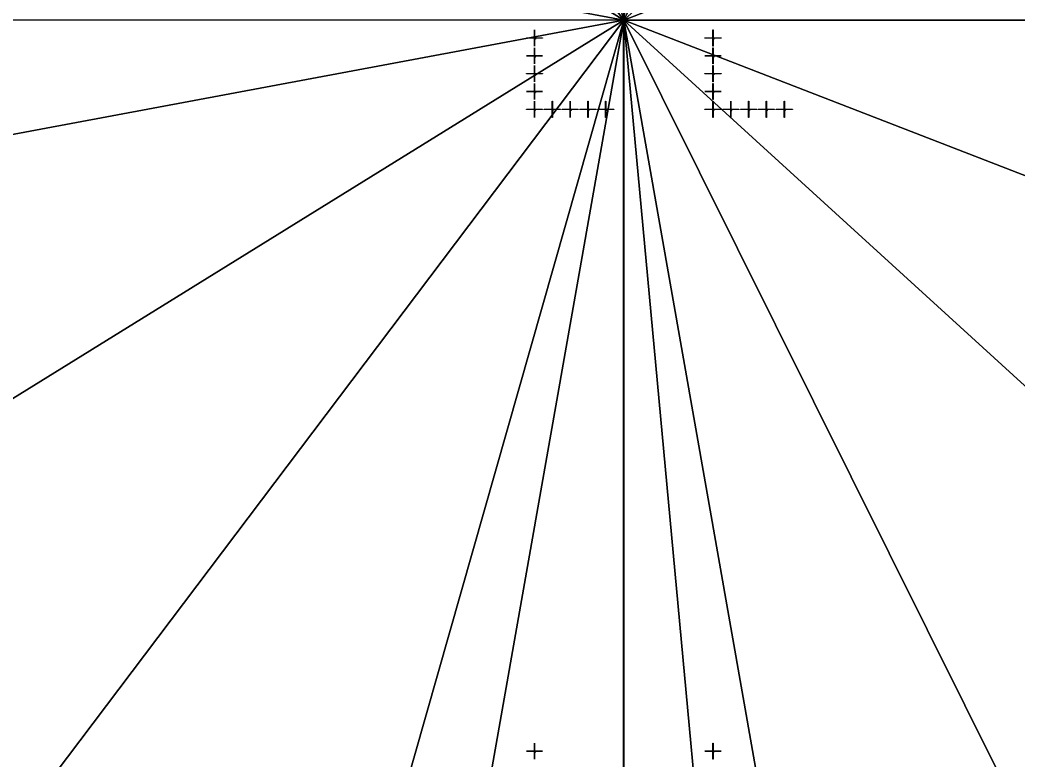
# Model space of a CAD drawing. Extents: x -25400 to 25400, y -24113 to 25400.
# Drawn here: x -6775 to 4425, y -8302 to 1 of the extents above; entities that cross this region are included whole.
import ezdxf

# ---------------------------------------------------------------- set-up
doc = ezdxf.new("R2010")
doc.units = 0
for name, color, linetype in [('L0D0', 1, 'CONTINUOUS'), ('L1D0', 2, 'CONTINUOUS'), ('L3D0', 3, 'CONTINUOUS')]:
    doc.layers.add(name, color=color, linetype=linetype)

msp = doc.modelspace()

# ---------------------------------------------------------------- linework, layer by layer
at = {"layer": 'L0D0'}
for points in [[(0, 25400), (0, 0), (-4251.735, -24112.788), (-7983.296, -24112.788)], [(8342.854, 23990.765), (8342.854, -23990.765), (8299.673, -24005.737), (8256.466, -24020.632), (8213.232, -24035.449), (8169.972, -24050.188), (8126.685, -24064.85), (8083.372, -24079.433), (8040.032, -24093.939), (7996.667, -24108.366), (7983.296, -24112.788), (4251.735, -24112.788), (0, 0), (0, 25400)], [(2112.945, 22802.313), (0, 0), (-6266.882, 22025.807)], [(10207.408, 20499.239), (0, 0), (2112.945, 22802.313)], [(-6807.64, 21864.721), (-6766.186, 21877.585), (-6724.707, 21890.37), (-6683.205, 21903.077), (-6641.678, 21915.705), (-6600.127, 21928.254), (-6558.553, 21940.724), (-6516.956, 21953.116), (-6475.334, 21965.428), (-6433.69, 21977.662), (-6392.022, 21989.817), (-6350.332, 22001.893), (-6308.618, 22013.89), (-6266.882, 22025.807), (0, 0), (-13800.333, 18274.595)], [(16923.304, 15427.63), (0, 0), (10207.408, 20499.239)], [(-13800.333, 18274.595), (0, 0), (-19469.972, 12055.297)], [(21126.611, 8836.08), (21143.321, 8796.022), (21159.954, 8755.931), (21176.512, 8715.809), (21192.994, 8675.656), (21209.399, 8635.472), (21225.729, 8595.257), (21241.982, 8555.01), (21258.159, 8514.733), (21274.259, 8474.426), (21290.283, 8434.088), (21306.231, 8393.719), (21322.102, 8353.321), (21337.896, 8312.892), (21353.614, 8272.434), (0, 0), (16923.304, 15427.63)], [(-19469.972, 12055.297), (0, 0), (-22510.084, 4207.864)], [(22900, 0), (0, 0), (21353.614, 8272.434)], [(-22510.084, 4207.864), (0, 0), (-22510.084, -4207.864)], [(-22510.084, -4207.864), (0, 0), (-19469.972, -12055.297)], [(-19469.972, -12055.297), (0, 0), (-13800.333, -18274.595)], [(-13800.333, -18274.595), (0, 0), (-6266.882, -22025.807), (-6308.618, -22013.89), (-6350.332, -22001.893), (-6392.022, -21989.817), (-6433.69, -21977.662), (-6475.334, -21965.428), (-6516.956, -21953.116), (-6558.553, -21940.724), (-6600.127, -21928.254), (-6641.678, -21915.705), (-6683.205, -21903.077), (-6724.707, -21890.37), (-6766.186, -21877.585), (-6807.64, -21864.721)], [(-6266.882, -22025.807), (0, 0), (2112.945, -22802.313)], [(2112.945, -22802.313), (0, 0), (10207.408, -20499.239)], [(10207.408, -20499.239), (0, 0), (16923.304, -15427.63)], [(16923.304, -15427.63), (0, 0), (21353.614, -8272.434)], [(21353.614, -8272.434), (0, 0), (22900, 0)]]:
    msp.add_lwpolyline(points, dxfattribs=at)
msp.add_lwpolyline([(-4251.735, -24112.788), (0, 0), (4251.735, -24112.788)], close=True, dxfattribs=at)
at = {"layer": 'L1D0'}
for points in [[(-1002.75, -193.5), (-1002.75, -110.5), (-1000.25, -110.5), (-1000.25, -193.5)], [(1000.25, -193.5), (1000.25, -110.5), (1002.75, -110.5), (1002.75, -193.5)], [(-1092.5, -202.75), (-1092.5, -200.25), (-1009.5, -200.25), (-1009.5, -202.75)], [(-1001.7, -206.5), (-1001.7, -201.7), (-1006.5, -201.7), (-1006.5, -201.3), (-1001.7, -201.3), (-1001.7, -196.5), (-1001.3, -196.5), (-1001.3, -201.3), (-996.5, -201.3), (-996.5, -201.7), (-1001.3, -201.7), (-1001.3, -206.5)], [(-1002.75, -292.5), (-1002.75, -209.5), (-1000.25, -209.5), (-1000.25, -292.5)], [(-995.5, -212.056), (-995.5, -208.5), (-991.056, -208.5), (-991.056, -209.389), (-994.611, -209.389), (-994.611, -211.167), (-991.944, -211.167), (-991.944, -212.056)], [(-995.5, -214.722), (-995.5, -213.833), (-991.944, -213.833), (-991.944, -214.722)], [(-993.5, -202.75), (-993.5, -200.25), (-910.5, -200.25), (-910.5, -202.75)], [(-991.944, -213.833), (-991.944, -212.056), (-991.056, -212.056), (-991.056, -213.833)], [(910.5, -202.75), (910.5, -200.25), (993.5, -200.25), (993.5, -202.75)], [(1001.3, -206.5), (1001.3, -201.7), (996.5, -201.7), (996.5, -201.3), (1001.3, -201.3), (1001.3, -196.5), (1001.7, -196.5), (1001.7, -201.3), (1006.5, -201.3), (1006.5, -201.7), (1001.7, -201.7), (1001.7, -206.5)], [(1000.25, -292.5), (1000.25, -209.5), (1002.75, -209.5), (1002.75, -292.5)], [(1007.5, -212.056), (1007.5, -208.5), (1011.944, -208.5), (1011.944, -209.389), (1008.389, -209.389), (1008.389, -211.167), (1011.056, -211.167), (1011.056, -212.056)], [(1007.5, -214.722), (1007.5, -213.833), (1011.056, -213.833), (1011.056, -214.722)], [(1009.5, -202.75), (1009.5, -200.25), (1092.5, -200.25), (1092.5, -202.75)], [(1011.056, -213.833), (1011.056, -212.056), (1011.944, -212.056), (1011.944, -213.833)], [(-1002.75, -393.5), (-1002.75, -310.5), (-1000.25, -310.5), (-1000.25, -393.5)], [(1000.25, -393.5), (1000.25, -310.5), (1002.75, -310.5), (1002.75, -393.5)], [(-1092.5, -402.75), (-1092.5, -400.25), (-1009.5, -400.25), (-1009.5, -402.75)], [(-1001.7, -406.5), (-1001.7, -401.7), (-1006.5, -401.7), (-1006.5, -401.3), (-1001.7, -401.3), (-1001.7, -396.5), (-1001.3, -396.5), (-1001.3, -401.3), (-996.5, -401.3), (-996.5, -401.7), (-1001.3, -401.7), (-1001.3, -406.5)], [(-1002.75, -492.5), (-1002.75, -409.5), (-1000.25, -409.5), (-1000.25, -492.5)], [(-992.833, -414.722), (-992.833, -412.944), (-995.5, -412.944), (-995.5, -411.167), (-994.611, -411.167), (-994.611, -412.056), (-992.833, -412.056), (-992.833, -409.389), (-993.722, -409.389), (-993.722, -408.5), (-991.944, -408.5), (-991.944, -412.056), (-991.056, -412.056), (-991.056, -412.944), (-991.944, -412.944), (-991.944, -414.722)], [(-994.611, -411.167), (-994.611, -409.389), (-993.722, -409.389), (-993.722, -411.167)], [(-993.5, -402.75), (-993.5, -400.25), (-910.5, -400.25), (-910.5, -402.75)], [(910.5, -402.75), (910.5, -400.25), (993.5, -400.25), (993.5, -402.75)], [(1001.3, -406.5), (1001.3, -401.7), (996.5, -401.7), (996.5, -401.3), (1001.3, -401.3), (1001.3, -396.5), (1001.7, -396.5), (1001.7, -401.3), (1006.5, -401.3), (1006.5, -401.7), (1001.7, -401.7), (1001.7, -406.5)], [(1000.25, -492.5), (1000.25, -409.5), (1002.75, -409.5), (1002.75, -492.5)], [(1010.167, -414.722), (1010.167, -412.944), (1007.5, -412.944), (1007.5, -411.167), (1008.389, -411.167), (1008.389, -412.056), (1010.167, -412.056), (1010.167, -409.389), (1009.278, -409.389), (1009.278, -408.5), (1011.056, -408.5), (1011.056, -412.056), (1011.944, -412.056), (1011.944, -412.944), (1011.056, -412.944), (1011.056, -414.722)], [(1008.389, -411.167), (1008.389, -409.389), (1009.278, -409.389), (1009.278, -411.167)], [(1009.5, -402.75), (1009.5, -400.25), (1092.5, -400.25), (1092.5, -402.75)], [(-1002.75, -593.5), (-1002.75, -510.5), (-1000.25, -510.5), (-1000.25, -593.5)], [(1000.25, -593.5), (1000.25, -510.5), (1002.75, -510.5), (1002.75, -593.5)], [(-1092.5, -602.75), (-1092.5, -600.25), (-1009.5, -600.25), (-1009.5, -602.75)], [(-1001.7, -606.5), (-1001.7, -601.7), (-1006.5, -601.7), (-1006.5, -601.3), (-1001.7, -601.3), (-1001.7, -596.5), (-1001.3, -596.5), (-1001.3, -601.3), (-996.5, -601.3), (-996.5, -601.7), (-1001.3, -601.7), (-1001.3, -606.5)], [(-1002.75, -692.5), (-1002.75, -609.5), (-1000.25, -609.5), (-1000.25, -692.5)], [(-995.5, -609.389), (-995.5, -608.5), (-991.944, -608.5), (-991.944, -609.389)], [(-995.5, -614.722), (-995.5, -613.833), (-991.944, -613.833), (-991.944, -614.722)], [(-994.611, -612.056), (-994.611, -611.167), (-991.944, -611.167), (-991.944, -612.056)], [(-993.5, -602.75), (-993.5, -600.25), (-910.5, -600.25), (-910.5, -602.75)], [(-991.944, -611.167), (-991.944, -609.389), (-991.056, -609.389), (-991.056, -611.167)], [(-991.944, -613.833), (-991.944, -612.056), (-991.056, -612.056), (-991.056, -613.833)], [(910.5, -602.75), (910.5, -600.25), (993.5, -600.25), (993.5, -602.75)], [(1001.3, -606.5), (1001.3, -601.7), (996.5, -601.7), (996.5, -601.3), (1001.3, -601.3), (1001.3, -596.5), (1001.7, -596.5), (1001.7, -601.3), (1006.5, -601.3), (1006.5, -601.7), (1001.7, -601.7), (1001.7, -606.5)], [(1000.25, -692.5), (1000.25, -609.5), (1002.75, -609.5), (1002.75, -692.5)], [(1007.5, -609.389), (1007.5, -608.5), (1011.056, -608.5), (1011.056, -609.389)], [(1007.5, -614.722), (1007.5, -613.833), (1011.056, -613.833), (1011.056, -614.722)], [(1008.389, -612.056), (1008.389, -611.167), (1011.056, -611.167), (1011.056, -612.056)], [(1009.5, -602.75), (1009.5, -600.25), (1092.5, -600.25), (1092.5, -602.75)], [(1011.056, -611.167), (1011.056, -609.389), (1011.944, -609.389), (1011.944, -611.167)], [(1011.056, -613.833), (1011.056, -612.056), (1011.944, -612.056), (1011.944, -613.833)], [(-1002.75, -793.5), (-1002.75, -710.5), (-1000.25, -710.5), (-1000.25, -793.5)], [(1000.25, -793.5), (1000.25, -710.5), (1002.75, -710.5), (1002.75, -793.5)], [(-1092.5, -802.75), (-1092.5, -800.25), (-1009.5, -800.25), (-1009.5, -802.75)], [(-1001.7, -806.5), (-1001.7, -801.7), (-1006.5, -801.7), (-1006.5, -801.3), (-1001.7, -801.3), (-1001.7, -796.5), (-1001.3, -796.5), (-1001.3, -801.3), (-996.5, -801.3), (-996.5, -801.7), (-1001.3, -801.7), (-1001.3, -806.5)], [(-1002.75, -892.5), (-1002.75, -809.5), (-1000.25, -809.5), (-1000.25, -892.5)], [(-995.5, -810.278), (-995.5, -809.389), (-994.611, -809.389), (-994.611, -810.278)], [(-995.5, -814.722), (-995.5, -812.944), (-994.611, -812.944), (-994.611, -813.833), (-991.056, -813.833), (-991.056, -814.722)], [(-994.611, -809.389), (-994.611, -808.5), (-991.944, -808.5), (-991.944, -809.389)], [(-994.611, -812.944), (-994.611, -812.056), (-992.833, -812.056), (-992.833, -812.944)], [(-993.5, -802.75), (-993.5, -800.25), (-910.5, -800.25), (-910.5, -802.75)], [(-992.833, -812.056), (-992.833, -811.167), (-991.944, -811.167), (-991.944, -812.056)], [(-991.944, -811.167), (-991.944, -809.389), (-991.056, -809.389), (-991.056, -811.167)], [(910.5, -802.75), (910.5, -800.25), (993.5, -800.25), (993.5, -802.75)], [(1001.3, -806.5), (1001.3, -801.7), (996.5, -801.7), (996.5, -801.3), (1001.3, -801.3), (1001.3, -796.5), (1001.7, -796.5), (1001.7, -801.3), (1006.5, -801.3), (1006.5, -801.7), (1001.7, -801.7), (1001.7, -806.5)], [(1000.25, -892.5), (1000.25, -809.5), (1002.75, -809.5), (1002.75, -892.5)], [(1007.5, -810.278), (1007.5, -809.389), (1008.389, -809.389), (1008.389, -810.278)], [(1007.5, -814.722), (1007.5, -812.944), (1008.389, -812.944), (1008.389, -813.833), (1011.944, -813.833), (1011.944, -814.722)], [(1008.389, -809.389), (1008.389, -808.5), (1011.056, -808.5), (1011.056, -809.389)], [(1008.389, -812.944), (1008.389, -812.056), (1010.167, -812.056), (1010.167, -812.944)], [(1009.5, -802.75), (1009.5, -800.25), (1092.5, -800.25), (1092.5, -802.75)], [(1010.167, -812.056), (1010.167, -811.167), (1011.056, -811.167), (1011.056, -812.056)], [(1011.056, -811.167), (1011.056, -809.389), (1011.944, -809.389), (1011.944, -811.167)], [(-1092.5, -1002.75), (-1092.5, -1000.25), (-1009.5, -1000.25), (-1009.5, -1002.75)], [(-1001.7, -1006.5), (-1001.7, -1001.7), (-1006.5, -1001.7), (-1006.5, -1001.3), (-1001.7, -1001.3), (-1001.7, -996.5), (-1001.3, -996.5), (-1001.3, -1001.3), (-996.5, -1001.3), (-996.5, -1001.7), (-1001.3, -1001.7), (-1001.3, -1006.5)], [(-1002.75, -993.5), (-1002.75, -910.5), (-1000.25, -910.5), (-1000.25, -993.5)], [(-993.5, -1002.75), (-993.5, -1000.25), (-910.5, -1000.25), (-910.5, -1002.75)], [(-892.5, -1002.75), (-892.5, -1000.25), (-809.5, -1000.25), (-809.5, -1002.75)], [(-801.7, -1006.5), (-801.7, -1001.7), (-806.5, -1001.7), (-806.5, -1001.3), (-801.7, -1001.3), (-801.7, -996.5), (-801.3, -996.5), (-801.3, -1001.3), (-796.5, -1001.3), (-796.5, -1001.7), (-801.3, -1001.7), (-801.3, -1006.5)], [(-802.75, -993.5), (-802.75, -910.5), (-800.25, -910.5), (-800.25, -993.5)], [(-793.5, -1002.75), (-793.5, -1000.25), (-710.5, -1000.25), (-710.5, -1002.75)], [(-692.5, -1002.75), (-692.5, -1000.25), (-609.5, -1000.25), (-609.5, -1002.75)], [(-601.7, -1006.5), (-601.7, -1001.7), (-606.5, -1001.7), (-606.5, -1001.3), (-601.7, -1001.3), (-601.7, -996.5), (-601.3, -996.5), (-601.3, -1001.3), (-596.5, -1001.3), (-596.5, -1001.7), (-601.3, -1001.7), (-601.3, -1006.5)], [(-602.75, -993.5), (-602.75, -910.5), (-600.25, -910.5), (-600.25, -993.5)], [(-593.5, -1002.75), (-593.5, -1000.25), (-510.5, -1000.25), (-510.5, -1002.75)], [(-492.5, -1002.75), (-492.5, -1000.25), (-409.5, -1000.25), (-409.5, -1002.75)], [(-401.7, -1006.5), (-401.7, -1001.7), (-406.5, -1001.7), (-406.5, -1001.3), (-401.7, -1001.3), (-401.7, -996.5), (-401.3, -996.5), (-401.3, -1001.3), (-396.5, -1001.3), (-396.5, -1001.7), (-401.3, -1001.7), (-401.3, -1006.5)], [(-402.75, -993.5), (-402.75, -910.5), (-400.25, -910.5), (-400.25, -993.5)], [(-393.5, -1002.75), (-393.5, -1000.25), (-310.5, -1000.25), (-310.5, -1002.75)], [(-292.5, -1002.75), (-292.5, -1000.25), (-209.5, -1000.25), (-209.5, -1002.75)], [(-201.7, -1006.5), (-201.7, -1001.7), (-206.5, -1001.7), (-206.5, -1001.3), (-201.7, -1001.3), (-201.7, -996.5), (-201.3, -996.5), (-201.3, -1001.3), (-196.5, -1001.3), (-196.5, -1001.7), (-201.3, -1001.7), (-201.3, -1006.5)], [(-202.75, -993.5), (-202.75, -910.5), (-200.25, -910.5), (-200.25, -993.5)], [(-193.5, -1002.75), (-193.5, -1000.25), (-110.5, -1000.25), (-110.5, -1002.75)], [(910.5, -1002.75), (910.5, -1000.25), (993.5, -1000.25), (993.5, -1002.75)], [(1001.3, -1006.5), (1001.3, -1001.7), (996.5, -1001.7), (996.5, -1001.3), (1001.3, -1001.3), (1001.3, -996.5), (1001.7, -996.5), (1001.7, -1001.3), (1006.5, -1001.3), (1006.5, -1001.7), (1001.7, -1001.7), (1001.7, -1006.5)], [(1000.25, -993.5), (1000.25, -910.5), (1002.75, -910.5), (1002.75, -993.5)], [(1009.5, -1002.75), (1009.5, -1000.25), (1092.5, -1000.25), (1092.5, -1002.75)], [(1110.5, -1002.75), (1110.5, -1000.25), (1193.5, -1000.25), (1193.5, -1002.75)], [(1201.3, -1006.5), (1201.3, -1001.7), (1196.5, -1001.7), (1196.5, -1001.3), (1201.3, -1001.3), (1201.3, -996.5), (1201.7, -996.5), (1201.7, -1001.3), (1206.5, -1001.3), (1206.5, -1001.7), (1201.7, -1001.7), (1201.7, -1006.5)], [(1200.25, -993.5), (1200.25, -910.5), (1202.75, -910.5), (1202.75, -993.5)], [(1209.5, -1002.75), (1209.5, -1000.25), (1292.5, -1000.25), (1292.5, -1002.75)], [(1310.5, -1002.75), (1310.5, -1000.25), (1393.5, -1000.25), (1393.5, -1002.75)], [(1401.3, -1006.5), (1401.3, -1001.7), (1396.5, -1001.7), (1396.5, -1001.3), (1401.3, -1001.3), (1401.3, -996.5), (1401.7, -996.5), (1401.7, -1001.3), (1406.5, -1001.3), (1406.5, -1001.7), (1401.7, -1001.7), (1401.7, -1006.5)], [(1400.25, -993.5), (1400.25, -910.5), (1402.75, -910.5), (1402.75, -993.5)], [(1409.5, -1002.75), (1409.5, -1000.25), (1492.5, -1000.25), (1492.5, -1002.75)], [(1510.5, -1002.75), (1510.5, -1000.25), (1593.5, -1000.25), (1593.5, -1002.75)], [(1601.3, -1006.5), (1601.3, -1001.7), (1596.5, -1001.7), (1596.5, -1001.3), (1601.3, -1001.3), (1601.3, -996.5), (1601.7, -996.5), (1601.7, -1001.3), (1606.5, -1001.3), (1606.5, -1001.7), (1601.7, -1001.7), (1601.7, -1006.5)], [(1600.25, -993.5), (1600.25, -910.5), (1602.75, -910.5), (1602.75, -993.5)], [(1609.5, -1002.75), (1609.5, -1000.25), (1692.5, -1000.25), (1692.5, -1002.75)], [(1710.5, -1002.75), (1710.5, -1000.25), (1793.5, -1000.25), (1793.5, -1002.75)], [(1801.3, -1006.5), (1801.3, -1001.7), (1796.5, -1001.7), (1796.5, -1001.3), (1801.3, -1001.3), (1801.3, -996.5), (1801.7, -996.5), (1801.7, -1001.3), (1806.5, -1001.3), (1806.5, -1001.7), (1801.7, -1001.7), (1801.7, -1006.5)], [(1800.25, -993.5), (1800.25, -910.5), (1802.75, -910.5), (1802.75, -993.5)], [(1809.5, -1002.75), (1809.5, -1000.25), (1892.5, -1000.25), (1892.5, -1002.75)], [(-1002.75, -1092.5), (-1002.75, -1009.5), (-1000.25, -1009.5), (-1000.25, -1092.5)], [(-994.611, -1014.722), (-994.611, -1013.833), (-993.722, -1013.833), (-993.722, -1010.278), (-994.611, -1010.278), (-994.611, -1009.389), (-993.722, -1009.389), (-993.722, -1008.5), (-992.833, -1008.5), (-992.833, -1013.833), (-991.944, -1013.833), (-991.944, -1014.722)], [(-802.75, -1092.5), (-802.75, -1009.5), (-800.25, -1009.5), (-800.25, -1092.5)], [(-795.5, -1010.278), (-795.5, -1009.389), (-794.611, -1009.389), (-794.611, -1010.278)], [(-795.5, -1014.722), (-795.5, -1012.944), (-794.611, -1012.944), (-794.611, -1013.833), (-791.056, -1013.833), (-791.056, -1014.722)], [(-794.611, -1009.389), (-794.611, -1008.5), (-791.944, -1008.5), (-791.944, -1009.389)], [(-794.611, -1012.944), (-794.611, -1012.056), (-792.833, -1012.056), (-792.833, -1012.944)], [(-792.833, -1012.056), (-792.833, -1011.167), (-791.944, -1011.167), (-791.944, -1012.056)], [(-791.944, -1011.167), (-791.944, -1009.389), (-791.056, -1009.389), (-791.056, -1011.167)], [(-602.75, -1092.5), (-602.75, -1009.5), (-600.25, -1009.5), (-600.25, -1092.5)], [(-595.5, -1009.389), (-595.5, -1008.5), (-591.944, -1008.5), (-591.944, -1009.389)], [(-595.5, -1014.722), (-595.5, -1013.833), (-591.944, -1013.833), (-591.944, -1014.722)], [(-594.611, -1012.056), (-594.611, -1011.167), (-591.944, -1011.167), (-591.944, -1012.056)], [(-591.944, -1011.167), (-591.944, -1009.389), (-591.056, -1009.389), (-591.056, -1011.167)], [(-591.944, -1013.833), (-591.944, -1012.056), (-591.056, -1012.056), (-591.056, -1013.833)], [(-402.75, -1092.5), (-402.75, -1009.5), (-400.25, -1009.5), (-400.25, -1092.5)], [(-392.833, -1014.722), (-392.833, -1012.944), (-395.5, -1012.944), (-395.5, -1011.167), (-394.611, -1011.167), (-394.611, -1012.056), (-392.833, -1012.056), (-392.833, -1009.389), (-393.722, -1009.389), (-393.722, -1008.5), (-391.944, -1008.5), (-391.944, -1012.056), (-391.056, -1012.056), (-391.056, -1012.944), (-391.944, -1012.944), (-391.944, -1014.722)], [(-394.611, -1011.167), (-394.611, -1009.389), (-393.722, -1009.389), (-393.722, -1011.167)], [(-202.75, -1092.5), (-202.75, -1009.5), (-200.25, -1009.5), (-200.25, -1092.5)], [(-195.5, -1012.056), (-195.5, -1008.5), (-191.056, -1008.5), (-191.056, -1009.389), (-194.611, -1009.389), (-194.611, -1011.167), (-191.944, -1011.167), (-191.944, -1012.056)], [(-195.5, -1014.722), (-195.5, -1013.833), (-191.944, -1013.833), (-191.944, -1014.722)], [(-191.944, -1013.833), (-191.944, -1012.056), (-191.056, -1012.056), (-191.056, -1013.833)], [(1000.25, -1092.5), (1000.25, -1009.5), (1002.75, -1009.5), (1002.75, -1092.5)], [(1008.389, -1014.722), (1008.389, -1013.833), (1009.278, -1013.833), (1009.278, -1010.278), (1008.389, -1010.278), (1008.389, -1009.389), (1009.278, -1009.389), (1009.278, -1008.5), (1010.167, -1008.5), (1010.167, -1013.833), (1011.056, -1013.833), (1011.056, -1014.722)], [(1200.25, -1092.5), (1200.25, -1009.5), (1202.75, -1009.5), (1202.75, -1092.5)], [(1207.5, -1010.278), (1207.5, -1009.389), (1208.389, -1009.389), (1208.389, -1010.278)], [(1207.5, -1014.722), (1207.5, -1012.944), (1208.389, -1012.944), (1208.389, -1013.833), (1211.944, -1013.833), (1211.944, -1014.722)], [(1208.389, -1009.389), (1208.389, -1008.5), (1211.056, -1008.5), (1211.056, -1009.389)], [(1208.389, -1012.944), (1208.389, -1012.056), (1210.167, -1012.056), (1210.167, -1012.944)], [(1210.167, -1012.056), (1210.167, -1011.167), (1211.056, -1011.167), (1211.056, -1012.056)], [(1211.056, -1011.167), (1211.056, -1009.389), (1211.944, -1009.389), (1211.944, -1011.167)], [(1400.25, -1092.5), (1400.25, -1009.5), (1402.75, -1009.5), (1402.75, -1092.5)], [(1407.5, -1009.389), (1407.5, -1008.5), (1411.056, -1008.5), (1411.056, -1009.389)], [(1407.5, -1014.722), (1407.5, -1013.833), (1411.056, -1013.833), (1411.056, -1014.722)], [(1408.389, -1012.056), (1408.389, -1011.167), (1411.056, -1011.167), (1411.056, -1012.056)], [(1411.056, -1011.167), (1411.056, -1009.389), (1411.944, -1009.389), (1411.944, -1011.167)], [(1411.056, -1013.833), (1411.056, -1012.056), (1411.944, -1012.056), (1411.944, -1013.833)], [(1600.25, -1092.5), (1600.25, -1009.5), (1602.75, -1009.5), (1602.75, -1092.5)], [(1610.167, -1014.722), (1610.167, -1012.944), (1607.5, -1012.944), (1607.5, -1011.167), (1608.389, -1011.167), (1608.389, -1012.056), (1610.167, -1012.056), (1610.167, -1009.389), (1609.278, -1009.389), (1609.278, -1008.5), (1611.056, -1008.5), (1611.056, -1012.056), (1611.944, -1012.056), (1611.944, -1012.944), (1611.056, -1012.944), (1611.056, -1014.722)], [(1608.389, -1011.167), (1608.389, -1009.389), (1609.278, -1009.389), (1609.278, -1011.167)], [(1800.25, -1092.5), (1800.25, -1009.5), (1802.75, -1009.5), (1802.75, -1092.5)], [(1807.5, -1012.056), (1807.5, -1008.5), (1811.944, -1008.5), (1811.944, -1009.389), (1808.389, -1009.389), (1808.389, -1011.167), (1811.056, -1011.167), (1811.056, -1012.056)], [(1807.5, -1014.722), (1807.5, -1013.833), (1811.056, -1013.833), (1811.056, -1014.722)], [(1811.056, -1013.833), (1811.056, -1012.056), (1811.944, -1012.056), (1811.944, -1013.833)], [(-1002.75, -8193.5), (-1002.75, -8110.5), (-1000.25, -8110.5), (-1000.25, -8193.5)], [(1000.25, -8193.5), (1000.25, -8110.5), (1002.75, -8110.5), (1002.75, -8193.5)], [(-1092.5, -8202.75), (-1092.5, -8200.25), (-1009.5, -8200.25), (-1009.5, -8202.75)], [(-1001.7, -8206.5), (-1001.7, -8201.7), (-1006.5, -8201.7), (-1006.5, -8201.3), (-1001.7, -8201.3), (-1001.7, -8196.5), (-1001.3, -8196.5), (-1001.3, -8201.3), (-996.5, -8201.3), (-996.5, -8201.7), (-1001.3, -8201.7), (-1001.3, -8206.5)], [(-1002.75, -8292.5), (-1002.75, -8209.5), (-1000.25, -8209.5), (-1000.25, -8292.5)], [(-995.5, -8212.056), (-995.5, -8208.5), (-991.056, -8208.5), (-991.056, -8209.389), (-994.611, -8209.389), (-994.611, -8211.167), (-991.944, -8211.167), (-991.944, -8212.056)], [(-995.5, -8214.722), (-995.5, -8213.833), (-991.944, -8213.833), (-991.944, -8214.722)], [(-993.5, -8202.75), (-993.5, -8200.25), (-910.5, -8200.25), (-910.5, -8202.75)], [(-991.944, -8213.833), (-991.944, -8212.056), (-991.056, -8212.056), (-991.056, -8213.833)], [(910.5, -8202.75), (910.5, -8200.25), (993.5, -8200.25), (993.5, -8202.75)], [(1001.3, -8206.5), (1001.3, -8201.7), (996.5, -8201.7), (996.5, -8201.3), (1001.3, -8201.3), (1001.3, -8196.5), (1001.7, -8196.5), (1001.7, -8201.3), (1006.5, -8201.3), (1006.5, -8201.7), (1001.7, -8201.7), (1001.7, -8206.5)], [(1000.25, -8292.5), (1000.25, -8209.5), (1002.75, -8209.5), (1002.75, -8292.5)], [(1007.5, -8212.056), (1007.5, -8208.5), (1011.944, -8208.5), (1011.944, -8209.389), (1008.389, -8209.389), (1008.389, -8211.167), (1011.056, -8211.167), (1011.056, -8212.056)], [(1007.5, -8214.722), (1007.5, -8213.833), (1011.056, -8213.833), (1011.056, -8214.722)], [(1009.5, -8202.75), (1009.5, -8200.25), (1092.5, -8200.25), (1092.5, -8202.75)], [(1011.056, -8213.833), (1011.056, -8212.056), (1011.944, -8212.056), (1011.944, -8213.833)]]:
    msp.add_lwpolyline(points, close=True, dxfattribs=at)
at = {"layer": 'L3D0'}
msp.add_lwpolyline([(-10001.5, -10001.5), (-1.5, -10001.5), (1.5, -10001.5), (10001.5, -10001.5), (10004.5, -10001.5), (20004.5, -10001.5), (20004.5, -1.5), (10004.5, -1.5), (10004.5, -10001.5), (10001.5, -10001.5), (10001.5, -1.5), (1.5, -1.5), (1.5, -10001.5), (-1.5, -10001.5), (-1.5, -1.5), (-10001.5, -1.5)], dxfattribs=at)

doc.saveas('drawing.dxf')
